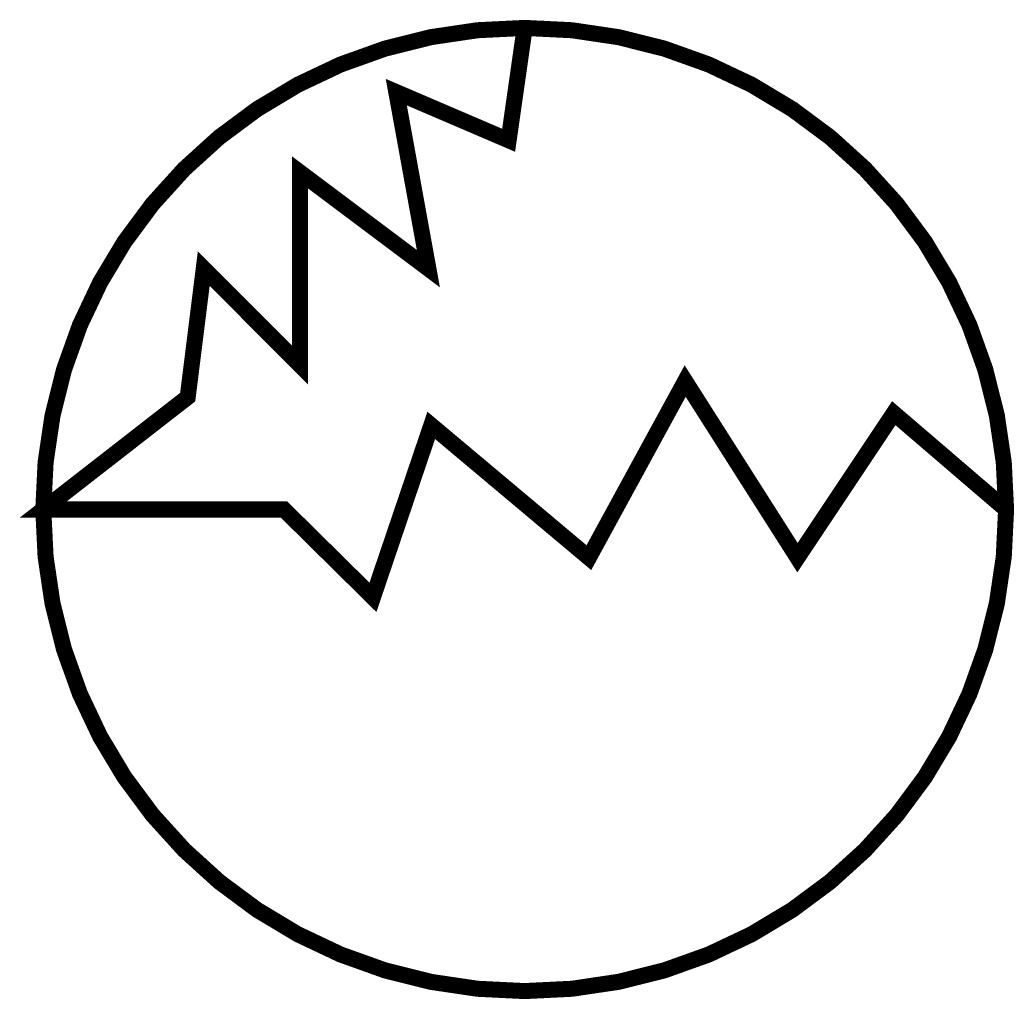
# Model space of a CAD drawing. Extents: x -3.15 to 3.05, y -3.05 to 3.05.
import ezdxf

# ---------------------------------------------------------------- set-up
doc = ezdxf.new("R2010")
doc.units = 0
doc.header["$LTSCALE"] = 5
doc.header["$MEASUREMENT"] = 0
doc.layers.get('0').update_dxf_attribs({"linetype": 'CONTINUOUS'})

msp = doc.modelspace()

# ---------------------------------------------------------------- linework, layer by layer
at = {"color": 7, "const_width": 0.1}
msp.add_lwpolyline([(3, 0), (2.3, 0.6), (1.7, -0.3), (1, 0.8), (0.4, -0.3), (-0.5823, 0.5242), (-0.9456, -0.5472), (-1.5, 0), (-3, 0), (-2.1, 0.7), (-2, 1.5), (-1.4, 0.9), (-1.4, 2.1), (-0.6, 1.5), (-0.8, 2.6), (-0.1, 2.3), (0, 3)], dxfattribs=at)
at = {"const_width": 0.1}
msp.add_lwpolyline([(-3, 0, 1), (3, 0, 1)], format="xyb", close=True, dxfattribs=at)

doc.saveas('drawing.dxf')
